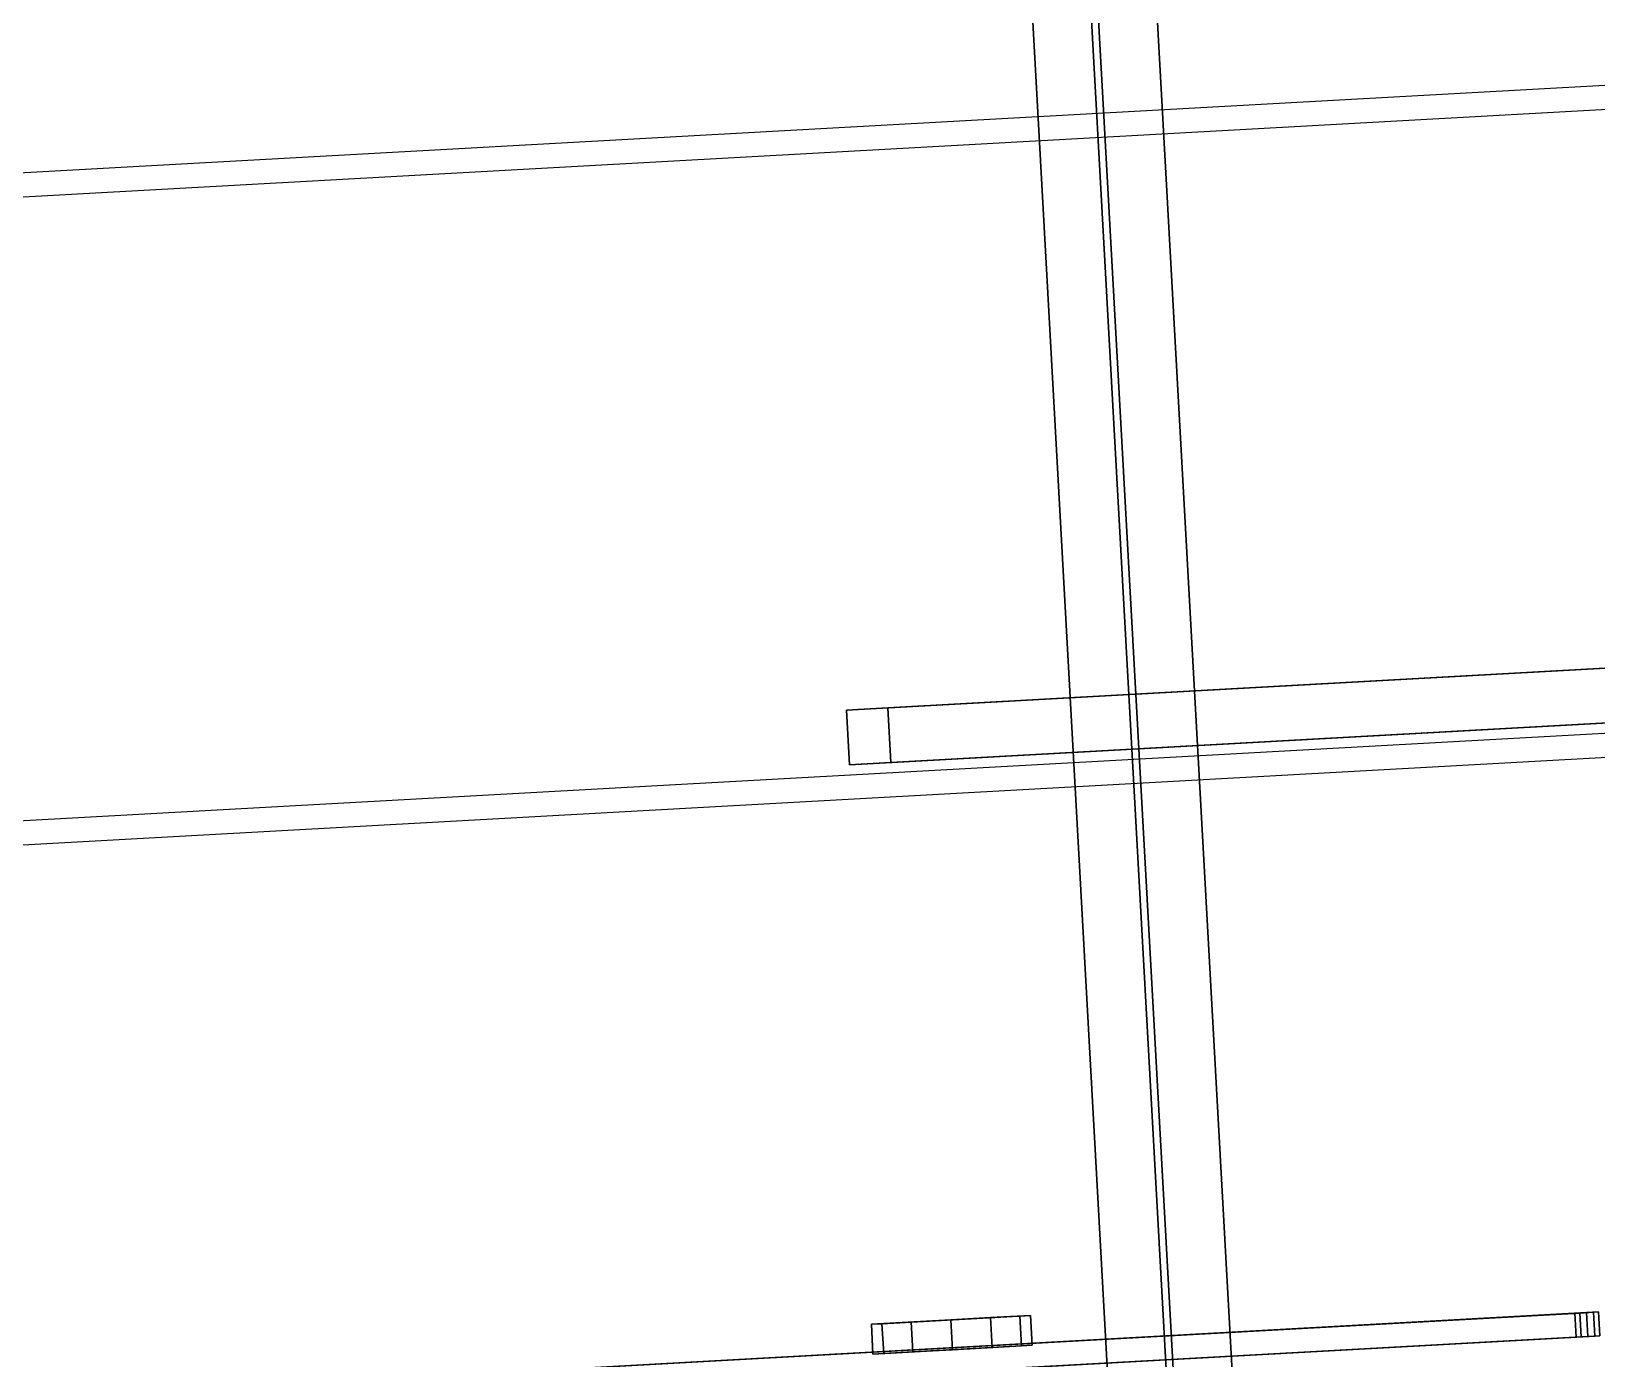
# Model space of a CAD drawing. Header units: millimetres. Extents: x -2005 to 6910, y -1718 to 7197.
# Drawn here: x 2315 to 3888, y 250 to 1584 of the extents above; entities that cross this region are included whole.
import ezdxf

# ---------------------------------------------------------------- set-up
doc = ezdxf.new("R2010")
doc.units = ezdxf.units.MM
for name, color, linetype in [('embedded_beam_1', 7, 'Continuous'), ('embedded_beam_2', 7, 'Continuous'), ('exposed_roof_member', 7, 'Continuous'), ('fourth_floor_steel_deck', 7, 'Continuous'), ('retained_roof_bracing', 7, 'Continuous'), ('roof_parapet', 7, 'Continuous'), ('roof_slab', 7, 'Continuous'), ('tank_bosses_S', 7, 'Continuous'), ('tank_ribs_S', 7, 'Continuous')]:
    doc.layers.add(name, color=color, linetype=linetype)

msp = doc.modelspace()

# ---------------------------------------------------------------- linework, layer by layer
at = {"layer": 'embedded_beam_1'}
msp.add_3dface([(-35.2, 637, 24820), (5156.8, 924.1, 24820), (5155.5, 948.1, 24820), (-36.5, 661, 24820)], dxfattribs=at)
at = {"layer": 'embedded_beam_2'}
msp.add_3dface([(-71.1, 1286, 24820), (5121, 1573.1, 24820), (5119.6, 1597.1, 24820), (-72.4, 1310, 24820)], dxfattribs=at)
at = {"layer": 'exposed_roof_member'}
for points in [[(3399, 187.9, 24682), (3523.8, 194.8, 24682), (3236.7, 5386.9, 24682), (3111.9, 5380, 24682)], [(3523.8, 194.8, 24673), (3399, 187.9, 24673), (3111.9, 5380, 24673), (3236.7, 5386.9, 24673)], [(3399, 187.9, 24825), (3523.8, 194.8, 24825), (3236.7, 5386.9, 24825), (3111.9, 5380, 24825)], [(3523.8, 194.8, 24816), (3399, 187.9, 24816), (3111.9, 5380, 24816), (3236.7, 5386.9, 24816)], [(3399, 187.9, 24673), (3399, 187.9, 24682), (3111.9, 5380, 24682), (3111.9, 5380, 24673)], [(3399, 187.9, 24816), (3399, 187.9, 24825), (3111.9, 5380, 24825), (3111.9, 5380, 24816)], [(3457.9, 191.2, 24816), (3464.9, 191.6, 24816), (3177.8, 5383.6, 24816), (3170.8, 5383.3, 24816)], [(3464.9, 191.6, 24682), (3457.9, 191.2, 24682), (3170.8, 5383.3, 24682), (3177.8, 5383.6, 24682)], [(3457.9, 191.2, 24682), (3457.9, 191.2, 24816), (3170.8, 5383.3, 24816), (3170.8, 5383.3, 24682)], [(3464.9, 191.6, 24816), (3464.9, 191.6, 24682), (3177.8, 5383.6, 24682), (3177.8, 5383.6, 24816)], [(3523.8, 194.8, 24682), (3523.8, 194.8, 24673), (3236.7, 5386.9, 24673), (3236.7, 5386.9, 24682)], [(3523.8, 194.8, 24825), (3523.8, 194.8, 24816), (3236.7, 5386.9, 24816), (3236.7, 5386.9, 24825)]]:
    msp.add_3dface(points, dxfattribs=at)
at = {"layer": 'fourth_floor_steel_deck'}
msp.add_3dface([(0, 0, 20725), (5192.1, 287.1, 20725), (5098.2, 1984.5, 20725), (-93.9, 1697.4, 20725)], dxfattribs=at)
at = {"layer": 'retained_roof_bracing'}
for points in [[(3175.8, 904.2, 25082.1), (3134.1, 901.9, 25117.9), (4332.3, 968.2, 26517.9), (4374, 970.5, 26482.1)], [(3134.1, 901.9, 25117.9), (3137.1, 847, 25117.9), (4335.3, 913.2, 26517.9), (4332.3, 968.2, 26517.9)], [(3178.8, 849.3, 25082.1), (3175.8, 904.2, 25082.1), (4374, 970.5, 26482.1), (4377, 915.5, 26482.1)], [(3137.1, 847, 25117.9), (3178.8, 849.3, 25082.1), (4377, 915.5, 26482.1), (4335.3, 913.2, 26517.9)], [(3134.1, 901.9, 25117.9), (3175.8, 904.2, 25082.1), (3178.8, 849.3, 25082.1), (3137.1, 847, 25117.9)]]:
    msp.add_3dface(points, dxfattribs=at)
at = {"layer": 'roof_parapet'}
for points in [[(-613.1, -684.9, 25000), (-649, -35.9, 25000), (5841.1, 323, 25000), (5877, -326, 25000)], [(-613.1, -684.9, 25550), (5877, -326, 25550), (5841.1, 323, 25550), (-649, -35.9, 25550)], [(5841.1, 323, 25000), (-649, -35.9, 25000), (-649, -35.9, 25550), (5841.1, 323, 25550)]]:
    msp.add_3dface(points, dxfattribs=at)
at = {"layer": 'roof_slab'}
for points in [[(0, 0, 24825), (-99.4, 1797.3, 24825), (5092.7, 2084.3, 24825), (5192.1, 287.1, 24825)], [(0, 0, 25000), (5192.1, 287.1, 25000), (5092.7, 2084.3, 25000), (-99.4, 1797.3, 25000)], [(0, 0, 24825), (5192.1, 287.1, 24825), (5192.1, 287.1, 25000), (0, 0, 25000)]]:
    msp.add_3dface(points, dxfattribs=at)
at = {"layer": 'tank_bosses_S'}
for points in [[(3318.8, 293.7, 21187.5), (3169.8, 285.4, 21147.5), (3159.1, 284.8, 21187.5)], [(3318.8, 293.7, 21187.5), (3159.1, 284.8, 21187.5), (3169.8, 285.4, 21227.5)], [(3318.8, 293.7, 22112.5), (3169.8, 285.4, 22072.5), (3159.1, 284.8, 22112.5)], [(3318.8, 293.7, 22112.5), (3159.1, 284.8, 22112.5), (3169.8, 285.4, 22152.5)], [(3318.8, 293.7, 23037.5), (3169.8, 285.4, 22997.5), (3159.1, 284.8, 23037.5)], [(3318.8, 293.7, 23037.5), (3159.1, 284.8, 23037.5), (3169.8, 285.4, 23077.5)], [(3318.8, 293.7, 23962.5), (3169.8, 285.4, 23922.5), (3159.1, 284.8, 23962.5)], [(3318.8, 293.7, 23962.5), (3159.1, 284.8, 23962.5), (3169.8, 285.4, 24002.5)], [(3171.5, 255.5, 21147.5), (3160.7, 254.9, 21187.5), (3159.1, 284.8, 21187.5), (3169.8, 285.4, 21147.5)], [(3160.7, 254.9, 21187.5), (3171.5, 255.5, 21227.5), (3169.8, 285.4, 21227.5), (3159.1, 284.8, 21187.5)], [(3171.5, 255.5, 22072.5), (3160.7, 254.9, 22112.5), (3159.1, 284.8, 22112.5), (3169.8, 285.4, 22072.5)], [(3160.7, 254.9, 22112.5), (3171.5, 255.5, 22152.5), (3169.8, 285.4, 22152.5), (3159.1, 284.8, 22112.5)], [(3171.5, 255.5, 22997.5), (3160.7, 254.9, 23037.5), (3159.1, 284.8, 23037.5), (3169.8, 285.4, 22997.5)], [(3160.7, 254.9, 23037.5), (3171.5, 255.5, 23077.5), (3169.8, 285.4, 23077.5), (3159.1, 284.8, 23037.5)], [(3171.5, 255.5, 23922.5), (3160.7, 254.9, 23962.5), (3159.1, 284.8, 23962.5), (3169.8, 285.4, 23922.5)], [(3160.7, 254.9, 23962.5), (3171.5, 255.5, 24002.5), (3169.8, 285.4, 24002.5), (3159.1, 284.8, 23962.5)], [(3318.8, 293.7, 21187.5), (3199, 287, 21118.2), (3169.8, 285.4, 21147.5)], [(3318.8, 293.7, 21187.5), (3169.8, 285.4, 21227.5), (3199, 287, 21256.8)], [(3318.8, 293.7, 22112.5), (3199, 287, 22043.2), (3169.8, 285.4, 22072.5)], [(3318.8, 293.7, 22112.5), (3169.8, 285.4, 22152.5), (3199, 287, 22181.8)], [(3318.8, 293.7, 23037.5), (3199, 287, 22968.2), (3169.8, 285.4, 22997.5)], [(3318.8, 293.7, 23037.5), (3169.8, 285.4, 23077.5), (3199, 287, 23106.8)], [(3318.8, 293.7, 23962.5), (3199, 287, 23893.2), (3169.8, 285.4, 23922.5)], [(3318.8, 293.7, 23962.5), (3169.8, 285.4, 24002.5), (3199, 287, 24031.8)], [(3200.7, 257.1, 21118.2), (3171.5, 255.5, 21147.5), (3169.8, 285.4, 21147.5), (3199, 287, 21118.2)], [(3171.5, 255.5, 21227.5), (3200.7, 257.1, 21256.8), (3199, 287, 21256.8), (3169.8, 285.4, 21227.5)], [(3200.7, 257.1, 22043.2), (3171.5, 255.5, 22072.5), (3169.8, 285.4, 22072.5), (3199, 287, 22043.2)], [(3171.5, 255.5, 22152.5), (3200.7, 257.1, 22181.8), (3199, 287, 22181.8), (3169.8, 285.4, 22152.5)], [(3200.7, 257.1, 22968.2), (3171.5, 255.5, 22997.5), (3169.8, 285.4, 22997.5), (3199, 287, 22968.2)], [(3171.5, 255.5, 23077.5), (3200.7, 257.1, 23106.8), (3199, 287, 23106.8), (3169.8, 285.4, 23077.5)], [(3200.7, 257.1, 23893.2), (3171.5, 255.5, 23922.5), (3169.8, 285.4, 23922.5), (3199, 287, 23893.2)], [(3171.5, 255.5, 24002.5), (3200.7, 257.1, 24031.8), (3199, 287, 24031.8), (3169.8, 285.4, 24002.5)], [(3318.8, 293.7, 21187.5), (3239, 289.3, 21107.5), (3199, 287, 21118.2)], [(3318.8, 293.7, 21187.5), (3199, 287, 21256.8), (3239, 289.3, 21267.5)], [(3318.8, 293.7, 22112.5), (3239, 289.3, 22032.5), (3199, 287, 22043.2)], [(3318.8, 293.7, 22112.5), (3199, 287, 22181.8), (3239, 289.3, 22192.5)], [(3318.8, 293.7, 23037.5), (3239, 289.3, 22957.5), (3199, 287, 22968.2)], [(3318.8, 293.7, 23037.5), (3199, 287, 23106.8), (3239, 289.3, 23117.5)], [(3318.8, 293.7, 23962.5), (3239, 289.3, 23882.5), (3199, 287, 23893.2)], [(3318.8, 293.7, 23962.5), (3199, 287, 24031.8), (3239, 289.3, 24042.5)], [(3240.6, 259.3, 21107.5), (3200.7, 257.1, 21118.2), (3199, 287, 21118.2), (3239, 289.3, 21107.5)], [(3200.7, 257.1, 21256.8), (3240.6, 259.3, 21267.5), (3239, 289.3, 21267.5), (3199, 287, 21256.8)], [(3240.6, 259.3, 22032.5), (3200.7, 257.1, 22043.2), (3199, 287, 22043.2), (3239, 289.3, 22032.5)], [(3200.7, 257.1, 22181.8), (3240.6, 259.3, 22192.5), (3239, 289.3, 22192.5), (3199, 287, 22181.8)], [(3240.6, 259.3, 22957.5), (3200.7, 257.1, 22968.2), (3199, 287, 22968.2), (3239, 289.3, 22957.5)], [(3200.7, 257.1, 23106.8), (3240.6, 259.3, 23117.5), (3239, 289.3, 23117.5), (3199, 287, 23106.8)], [(3240.6, 259.3, 23882.5), (3200.7, 257.1, 23893.2), (3199, 287, 23893.2), (3239, 289.3, 23882.5)], [(3200.7, 257.1, 24031.8), (3240.6, 259.3, 24042.5), (3239, 289.3, 24042.5), (3199, 287, 24031.8)], [(3318.8, 293.7, 21187.5), (3278.9, 291.5, 21118.2), (3239, 289.3, 21107.5)], [(3318.8, 293.7, 21187.5), (3239, 289.3, 21267.5), (3278.9, 291.5, 21256.8)], [(3318.8, 293.7, 22112.5), (3278.9, 291.5, 22043.2), (3239, 289.3, 22032.5)], [(3318.8, 293.7, 22112.5), (3239, 289.3, 22192.5), (3278.9, 291.5, 22181.8)], [(3318.8, 293.7, 23037.5), (3278.9, 291.5, 22968.2), (3239, 289.3, 22957.5)], [(3318.8, 293.7, 23037.5), (3239, 289.3, 23117.5), (3278.9, 291.5, 23106.8)], [(3318.8, 293.7, 23962.5), (3278.9, 291.5, 23893.2), (3239, 289.3, 23882.5)], [(3318.8, 293.7, 23962.5), (3239, 289.3, 24042.5), (3278.9, 291.5, 24031.8)], [(3280.6, 261.5, 21118.2), (3240.6, 259.3, 21107.5), (3239, 289.3, 21107.5), (3278.9, 291.5, 21118.2)], [(3240.6, 259.3, 21267.5), (3280.6, 261.5, 21256.8), (3278.9, 291.5, 21256.8), (3239, 289.3, 21267.5)], [(3280.6, 261.5, 22043.2), (3240.6, 259.3, 22032.5), (3239, 289.3, 22032.5), (3278.9, 291.5, 22043.2)], [(3240.6, 259.3, 22192.5), (3280.6, 261.5, 22181.8), (3278.9, 291.5, 22181.8), (3239, 289.3, 22192.5)], [(3280.6, 261.5, 22968.2), (3240.6, 259.3, 22957.5), (3239, 289.3, 22957.5), (3278.9, 291.5, 22968.2)], [(3240.6, 259.3, 23117.5), (3280.6, 261.5, 23106.8), (3278.9, 291.5, 23106.8), (3239, 289.3, 23117.5)], [(3280.6, 261.5, 23893.2), (3240.6, 259.3, 23882.5), (3239, 289.3, 23882.5), (3278.9, 291.5, 23893.2)], [(3240.6, 259.3, 24042.5), (3280.6, 261.5, 24031.8), (3278.9, 291.5, 24031.8), (3239, 289.3, 24042.5)], [(3318.8, 293.7, 21187.5), (3308.1, 293.1, 21147.5), (3278.9, 291.5, 21118.2)], [(3318.8, 293.7, 21187.5), (3278.9, 291.5, 21256.8), (3308.1, 293.1, 21227.5)], [(3318.8, 293.7, 22112.5), (3308.1, 293.1, 22072.5), (3278.9, 291.5, 22043.2)], [(3318.8, 293.7, 22112.5), (3278.9, 291.5, 22181.8), (3308.1, 293.1, 22152.5)], [(3318.8, 293.7, 23037.5), (3308.1, 293.1, 22997.5), (3278.9, 291.5, 22968.2)], [(3318.8, 293.7, 23037.5), (3278.9, 291.5, 23106.8), (3308.1, 293.1, 23077.5)], [(3318.8, 293.7, 23962.5), (3308.1, 293.1, 23922.5), (3278.9, 291.5, 23893.2)], [(3318.8, 293.7, 23962.5), (3278.9, 291.5, 24031.8), (3308.1, 293.1, 24002.5)], [(3309.8, 263.1, 21147.5), (3280.6, 261.5, 21118.2), (3278.9, 291.5, 21118.2), (3308.1, 293.1, 21147.5)], [(3280.6, 261.5, 21256.8), (3309.8, 263.1, 21227.5), (3308.1, 293.1, 21227.5), (3278.9, 291.5, 21256.8)], [(3309.8, 263.1, 22072.5), (3280.6, 261.5, 22043.2), (3278.9, 291.5, 22043.2), (3308.1, 293.1, 22072.5)], [(3280.6, 261.5, 22181.8), (3309.8, 263.1, 22152.5), (3308.1, 293.1, 22152.5), (3278.9, 291.5, 22181.8)], [(3309.8, 263.1, 22997.5), (3280.6, 261.5, 22968.2), (3278.9, 291.5, 22968.2), (3308.1, 293.1, 22997.5)], [(3280.6, 261.5, 23106.8), (3309.8, 263.1, 23077.5), (3308.1, 293.1, 23077.5), (3278.9, 291.5, 23106.8)], [(3309.8, 263.1, 23922.5), (3280.6, 261.5, 23893.2), (3278.9, 291.5, 23893.2), (3308.1, 293.1, 23922.5)], [(3280.6, 261.5, 24031.8), (3309.8, 263.1, 24002.5), (3308.1, 293.1, 24002.5), (3278.9, 291.5, 24031.8)], [(3320.5, 263.7, 21187.5), (3309.8, 263.1, 21147.5), (3308.1, 293.1, 21147.5), (3318.8, 293.7, 21187.5)], [(3309.8, 263.1, 21227.5), (3320.5, 263.7, 21187.5), (3318.8, 293.7, 21187.5), (3308.1, 293.1, 21227.5)], [(3320.5, 263.7, 22112.5), (3309.8, 263.1, 22072.5), (3308.1, 293.1, 22072.5), (3318.8, 293.7, 22112.5)], [(3309.8, 263.1, 22152.5), (3320.5, 263.7, 22112.5), (3318.8, 293.7, 22112.5), (3308.1, 293.1, 22152.5)], [(3320.5, 263.7, 23037.5), (3309.8, 263.1, 22997.5), (3308.1, 293.1, 22997.5), (3318.8, 293.7, 23037.5)], [(3309.8, 263.1, 23077.5), (3320.5, 263.7, 23037.5), (3318.8, 293.7, 23037.5), (3308.1, 293.1, 23077.5)], [(3320.5, 263.7, 23962.5), (3309.8, 263.1, 23922.5), (3308.1, 293.1, 23922.5), (3318.8, 293.7, 23962.5)], [(3309.8, 263.1, 24002.5), (3320.5, 263.7, 23962.5), (3318.8, 293.7, 23962.5), (3308.1, 293.1, 24002.5)], [(3309.8, 263.1, 21227.5), (3171.5, 255.5, 21227.5), (3160.7, 254.9, 21187.5)], [(3309.8, 263.1, 21227.5), (3160.7, 254.9, 21187.5), (3171.5, 255.5, 21147.5)], [(3309.8, 263.1, 22152.5), (3171.5, 255.5, 22152.5), (3160.7, 254.9, 22112.5)], [(3309.8, 263.1, 22152.5), (3160.7, 254.9, 22112.5), (3171.5, 255.5, 22072.5)], [(3309.8, 263.1, 23077.5), (3171.5, 255.5, 23077.5), (3160.7, 254.9, 23037.5)], [(3309.8, 263.1, 23077.5), (3160.7, 254.9, 23037.5), (3171.5, 255.5, 22997.5)], [(3309.8, 263.1, 24002.5), (3171.5, 255.5, 24002.5), (3160.7, 254.9, 23962.5)], [(3309.8, 263.1, 24002.5), (3160.7, 254.9, 23962.5), (3171.5, 255.5, 23922.5)], [(3309.8, 263.1, 21227.5), (3200.7, 257.1, 21256.8), (3171.5, 255.5, 21227.5)], [(3309.8, 263.1, 21227.5), (3171.5, 255.5, 21147.5), (3200.7, 257.1, 21118.2)], [(3309.8, 263.1, 22152.5), (3200.7, 257.1, 22181.8), (3171.5, 255.5, 22152.5)], [(3309.8, 263.1, 22152.5), (3171.5, 255.5, 22072.5), (3200.7, 257.1, 22043.2)], [(3309.8, 263.1, 23077.5), (3200.7, 257.1, 23106.8), (3171.5, 255.5, 23077.5)], [(3309.8, 263.1, 23077.5), (3171.5, 255.5, 22997.5), (3200.7, 257.1, 22968.2)], [(3309.8, 263.1, 24002.5), (3200.7, 257.1, 24031.8), (3171.5, 255.5, 24002.5)], [(3309.8, 263.1, 24002.5), (3171.5, 255.5, 23922.5), (3200.7, 257.1, 23893.2)], [(3309.8, 263.1, 21227.5), (3240.6, 259.3, 21267.5), (3200.7, 257.1, 21256.8)], [(3309.8, 263.1, 21227.5), (3200.7, 257.1, 21118.2), (3240.6, 259.3, 21107.5)], [(3309.8, 263.1, 22152.5), (3240.6, 259.3, 22192.5), (3200.7, 257.1, 22181.8)], [(3309.8, 263.1, 22152.5), (3200.7, 257.1, 22043.2), (3240.6, 259.3, 22032.5)], [(3309.8, 263.1, 23077.5), (3240.6, 259.3, 23117.5), (3200.7, 257.1, 23106.8)], [(3309.8, 263.1, 23077.5), (3200.7, 257.1, 22968.2), (3240.6, 259.3, 22957.5)], [(3309.8, 263.1, 24002.5), (3240.6, 259.3, 24042.5), (3200.7, 257.1, 24031.8)], [(3309.8, 263.1, 24002.5), (3200.7, 257.1, 23893.2), (3240.6, 259.3, 23882.5)], [(3309.8, 263.1, 21227.5), (3280.6, 261.5, 21256.8), (3240.6, 259.3, 21267.5)], [(3309.8, 263.1, 21227.5), (3240.6, 259.3, 21107.5), (3280.6, 261.5, 21118.2)], [(3309.8, 263.1, 22152.5), (3280.6, 261.5, 22181.8), (3240.6, 259.3, 22192.5)], [(3309.8, 263.1, 22152.5), (3240.6, 259.3, 22032.5), (3280.6, 261.5, 22043.2)], [(3309.8, 263.1, 23077.5), (3280.6, 261.5, 23106.8), (3240.6, 259.3, 23117.5)], [(3309.8, 263.1, 23077.5), (3240.6, 259.3, 22957.5), (3280.6, 261.5, 22968.2)], [(3309.8, 263.1, 24002.5), (3280.6, 261.5, 24031.8), (3240.6, 259.3, 24042.5)], [(3309.8, 263.1, 24002.5), (3240.6, 259.3, 23882.5), (3280.6, 261.5, 23893.2)], [(3309.8, 263.1, 21227.5), (3280.6, 261.5, 21118.2), (3309.8, 263.1, 21147.5)], [(3309.8, 263.1, 22152.5), (3280.6, 261.5, 22043.2), (3309.8, 263.1, 22072.5)], [(3309.8, 263.1, 23077.5), (3280.6, 261.5, 22968.2), (3309.8, 263.1, 22997.5)], [(3309.8, 263.1, 24002.5), (3280.6, 261.5, 23893.2), (3309.8, 263.1, 23922.5)], [(3309.8, 263.1, 21227.5), (3309.8, 263.1, 21147.5), (3320.5, 263.7, 21187.5)], [(3309.8, 263.1, 22152.5), (3309.8, 263.1, 22072.5), (3320.5, 263.7, 22112.5)], [(3309.8, 263.1, 23077.5), (3309.8, 263.1, 22997.5), (3320.5, 263.7, 23037.5)], [(3309.8, 263.1, 24002.5), (3309.8, 263.1, 23922.5), (3320.5, 263.7, 23962.5)]]:
    msp.add_3dface(points, dxfattribs=at)
at = {"layer": 'tank_ribs_S'}
for points in [[(2610.4, 226.5, 20727.2), (2596.6, 225.7, 20746.8), (3870.6, 296.1, 21647.8), (3884.5, 296.9, 21628.2)], [(2596.6, 225.7, 21628.2), (2610.4, 226.5, 21647.8), (3884.5, 296.9, 20746.8), (3870.6, 296.1, 20727.2)], [(2610.4, 226.5, 21652.2), (2596.6, 225.7, 21671.8), (3870.6, 296.1, 22572.8), (3884.5, 296.9, 22553.2)], [(2596.6, 225.7, 22553.2), (2610.4, 226.5, 22572.8), (3884.5, 296.9, 21671.8), (3870.6, 296.1, 21652.2)], [(2610.4, 226.5, 22577.2), (2596.6, 225.7, 22596.8), (3870.6, 296.1, 23497.8), (3884.5, 296.9, 23478.2)], [(2596.6, 225.7, 23478.2), (2610.4, 226.5, 23497.8), (3884.5, 296.9, 22596.8), (3870.6, 296.1, 22577.2)], [(2610.4, 226.5, 23502.2), (2596.6, 225.7, 23521.8), (3870.6, 296.1, 24422.8), (3884.5, 296.9, 24403.2)], [(2596.6, 225.7, 24403.2), (2610.4, 226.5, 24422.8), (3884.5, 296.9, 23521.8), (3870.6, 296.1, 23502.2)], [(2596.6, 225.7, 20746.8), (2597.9, 201.7, 20746.8), (3872, 272.2, 21647.8), (3870.6, 296.1, 21647.8)], [(2597.9, 201.7, 21628.2), (2596.6, 225.7, 21628.2), (3870.6, 296.1, 20727.2), (3872, 272.2, 20727.2)], [(2596.6, 225.7, 21671.8), (2597.9, 201.7, 21671.8), (3872, 272.2, 22572.8), (3870.6, 296.1, 22572.8)], [(2597.9, 201.7, 22553.2), (2596.6, 225.7, 22553.2), (3870.6, 296.1, 21652.2), (3872, 272.2, 21652.2)], [(2596.6, 225.7, 22596.8), (2597.9, 201.7, 22596.8), (3872, 272.2, 23497.8), (3870.6, 296.1, 23497.8)], [(2597.9, 201.7, 23478.2), (2596.6, 225.7, 23478.2), (3870.6, 296.1, 22577.2), (3872, 272.2, 22577.2)], [(2596.6, 225.7, 23521.8), (2597.9, 201.7, 23521.8), (3872, 272.2, 24422.8), (3870.6, 296.1, 24422.8)], [(2597.9, 201.7, 24403.2), (2596.6, 225.7, 24403.2), (3870.6, 296.1, 23502.2), (3872, 272.2, 23502.2)], [(2603.5, 226.1, 20749), (2604.8, 202.1, 20749), (3878.9, 272.6, 20749), (3877.5, 296.5, 20749)], [(2604.8, 202.1, 20725), (2603.5, 226.1, 20725), (3877.5, 296.5, 20725), (3878.9, 272.6, 20725)], [(2603.5, 226.1, 20725), (2603.5, 226.1, 20749), (3877.5, 296.5, 20749), (3877.5, 296.5, 20725)], [(3878.9, 272.6, 21650), (3877.5, 296.5, 21650), (2603.5, 226.1, 21650), (2604.8, 202.1, 21650)], [(3877.5, 296.5, 21650), (3877.5, 296.5, 21626), (2603.5, 226.1, 21626), (2603.5, 226.1, 21650)], [(3877.5, 296.5, 21626), (3878.9, 272.6, 21626), (2604.8, 202.1, 21626), (2603.5, 226.1, 21626)], [(2603.5, 226.1, 21674), (2604.8, 202.1, 21674), (3878.9, 272.6, 21674), (3877.5, 296.5, 21674)], [(2604.8, 202.1, 21650), (2603.5, 226.1, 21650), (3877.5, 296.5, 21650), (3878.9, 272.6, 21650)], [(2603.5, 226.1, 21650), (2603.5, 226.1, 21674), (3877.5, 296.5, 21674), (3877.5, 296.5, 21650)], [(3878.9, 272.6, 22575), (3877.5, 296.5, 22575), (2603.5, 226.1, 22575), (2604.8, 202.1, 22575)], [(3877.5, 296.5, 22575), (3877.5, 296.5, 22551), (2603.5, 226.1, 22551), (2603.5, 226.1, 22575)], [(3877.5, 296.5, 22551), (3878.9, 272.6, 22551), (2604.8, 202.1, 22551), (2603.5, 226.1, 22551)], [(2603.5, 226.1, 22599), (2604.8, 202.1, 22599), (3878.9, 272.6, 22599), (3877.5, 296.5, 22599)], [(2604.8, 202.1, 22575), (2603.5, 226.1, 22575), (3877.5, 296.5, 22575), (3878.9, 272.6, 22575)], [(2603.5, 226.1, 22575), (2603.5, 226.1, 22599), (3877.5, 296.5, 22599), (3877.5, 296.5, 22575)], [(3878.9, 272.6, 23500), (3877.5, 296.5, 23500), (2603.5, 226.1, 23500), (2604.8, 202.1, 23500)], [(3877.5, 296.5, 23500), (3877.5, 296.5, 23476), (2603.5, 226.1, 23476), (2603.5, 226.1, 23500)], [(3877.5, 296.5, 23476), (3878.9, 272.6, 23476), (2604.8, 202.1, 23476), (2603.5, 226.1, 23476)], [(2603.5, 226.1, 23524), (2604.8, 202.1, 23524), (3878.9, 272.6, 23524), (3877.5, 296.5, 23524)], [(2604.8, 202.1, 23500), (2603.5, 226.1, 23500), (3877.5, 296.5, 23500), (3878.9, 272.6, 23500)], [(2603.5, 226.1, 23500), (2603.5, 226.1, 23524), (3877.5, 296.5, 23524), (3877.5, 296.5, 23500)], [(3878.9, 272.6, 24425), (3877.5, 296.5, 24425), (2603.5, 226.1, 24425), (2604.8, 202.1, 24425)], [(3877.5, 296.5, 24425), (3877.5, 296.5, 24401), (2603.5, 226.1, 24401), (2603.5, 226.1, 24425)], [(3877.5, 296.5, 24401), (3878.9, 272.6, 24401), (2604.8, 202.1, 24401), (2603.5, 226.1, 24401)], [(2611.7, 202.5, 20727.2), (2610.4, 226.5, 20727.2), (3884.5, 296.9, 21628.2), (3885.8, 272.9, 21628.2)], [(2610.4, 226.5, 21647.8), (2611.7, 202.5, 21647.8), (3885.8, 272.9, 20746.8), (3884.5, 296.9, 20746.8)], [(2611.7, 202.5, 21652.2), (2610.4, 226.5, 21652.2), (3884.5, 296.9, 22553.2), (3885.8, 272.9, 22553.2)], [(2610.4, 226.5, 22572.8), (2611.7, 202.5, 22572.8), (3885.8, 272.9, 21671.8), (3884.5, 296.9, 21671.8)], [(2611.7, 202.5, 22577.2), (2610.4, 226.5, 22577.2), (3884.5, 296.9, 23478.2), (3885.8, 272.9, 23478.2)], [(2610.4, 226.5, 23497.8), (2611.7, 202.5, 23497.8), (3885.8, 272.9, 22596.8), (3884.5, 296.9, 22596.8)], [(2611.7, 202.5, 23502.2), (2610.4, 226.5, 23502.2), (3884.5, 296.9, 24403.2), (3885.8, 272.9, 24403.2)], [(2610.4, 226.5, 24422.8), (2611.7, 202.5, 24422.8), (3885.8, 272.9, 23521.8), (3884.5, 296.9, 23521.8)], [(3866.9, 271.9, 20737), (3865.6, 295.9, 20737), (3889.5, 297.2, 20737), (3890.9, 273.2, 20737)], [(3866.9, 271.9, 21638), (3890.9, 273.2, 21638), (3889.5, 297.2, 21638), (3865.6, 295.9, 21638)], [(3889.5, 297.2, 20737), (3865.6, 295.9, 20737), (3865.6, 295.9, 21638), (3889.5, 297.2, 21638)], [(3866.9, 271.9, 21662), (3865.6, 295.9, 21662), (3889.5, 297.2, 21662), (3890.9, 273.2, 21662)], [(3866.9, 271.9, 22563), (3890.9, 273.2, 22563), (3889.5, 297.2, 22563), (3865.6, 295.9, 22563)], [(3889.5, 297.2, 21662), (3865.6, 295.9, 21662), (3865.6, 295.9, 22563), (3889.5, 297.2, 22563)], [(3866.9, 271.9, 22587), (3865.6, 295.9, 22587), (3889.5, 297.2, 22587), (3890.9, 273.2, 22587)], [(3866.9, 271.9, 23488), (3890.9, 273.2, 23488), (3889.5, 297.2, 23488), (3865.6, 295.9, 23488)], [(3889.5, 297.2, 22587), (3865.6, 295.9, 22587), (3865.6, 295.9, 23488), (3889.5, 297.2, 23488)], [(3866.9, 271.9, 23512), (3865.6, 295.9, 23512), (3889.5, 297.2, 23512), (3890.9, 273.2, 23512)], [(3866.9, 271.9, 24413), (3890.9, 273.2, 24413), (3889.5, 297.2, 24413), (3865.6, 295.9, 24413)], [(3889.5, 297.2, 23512), (3865.6, 295.9, 23512), (3865.6, 295.9, 24413), (3889.5, 297.2, 24413)], [(3865.6, 295.9, 20737), (3866.9, 271.9, 20737), (3866.9, 271.9, 21638), (3865.6, 295.9, 21638)], [(3865.6, 295.9, 21662), (3866.9, 271.9, 21662), (3866.9, 271.9, 22563), (3865.6, 295.9, 22563)], [(3865.6, 295.9, 22587), (3866.9, 271.9, 22587), (3866.9, 271.9, 23488), (3865.6, 295.9, 23488)], [(3865.6, 295.9, 23512), (3866.9, 271.9, 23512), (3866.9, 271.9, 24413), (3865.6, 295.9, 24413)], [(3870.6, 296.1, 21647.8), (3872, 272.2, 21647.8), (3885.8, 272.9, 21628.2), (3884.5, 296.9, 21628.2)], [(3884.5, 296.9, 20746.8), (3885.8, 272.9, 20746.8), (3872, 272.2, 20727.2), (3870.6, 296.1, 20727.2)], [(3870.6, 296.1, 22572.8), (3872, 272.2, 22572.8), (3885.8, 272.9, 22553.2), (3884.5, 296.9, 22553.2)], [(3884.5, 296.9, 21671.8), (3885.8, 272.9, 21671.8), (3872, 272.2, 21652.2), (3870.6, 296.1, 21652.2)], [(3870.6, 296.1, 23497.8), (3872, 272.2, 23497.8), (3885.8, 272.9, 23478.2), (3884.5, 296.9, 23478.2)], [(3884.5, 296.9, 22596.8), (3885.8, 272.9, 22596.8), (3872, 272.2, 22577.2), (3870.6, 296.1, 22577.2)], [(3870.6, 296.1, 24422.8), (3872, 272.2, 24422.8), (3885.8, 272.9, 24403.2), (3884.5, 296.9, 24403.2)], [(3884.5, 296.9, 23521.8), (3885.8, 272.9, 23521.8), (3872, 272.2, 23502.2), (3870.6, 296.1, 23502.2)], [(3877.5, 296.5, 20749), (3878.9, 272.6, 20749), (3878.9, 272.6, 20725), (3877.5, 296.5, 20725)], [(3878.9, 272.6, 21650), (3878.9, 272.6, 21626), (3877.5, 296.5, 21626), (3877.5, 296.5, 21650)], [(3877.5, 296.5, 21674), (3878.9, 272.6, 21674), (3878.9, 272.6, 21650), (3877.5, 296.5, 21650)], [(3878.9, 272.6, 22575), (3878.9, 272.6, 22551), (3877.5, 296.5, 22551), (3877.5, 296.5, 22575)], [(3877.5, 296.5, 22599), (3878.9, 272.6, 22599), (3878.9, 272.6, 22575), (3877.5, 296.5, 22575)], [(3878.9, 272.6, 23500), (3878.9, 272.6, 23476), (3877.5, 296.5, 23476), (3877.5, 296.5, 23500)], [(3877.5, 296.5, 23524), (3878.9, 272.6, 23524), (3878.9, 272.6, 23500), (3877.5, 296.5, 23500)], [(3878.9, 272.6, 24425), (3878.9, 272.6, 24401), (3877.5, 296.5, 24401), (3877.5, 296.5, 24425)], [(2597.9, 201.7, 20746.8), (2611.7, 202.5, 20727.2), (3885.8, 272.9, 21628.2), (3872, 272.2, 21647.8)], [(2611.7, 202.5, 21647.8), (2597.9, 201.7, 21628.2), (3872, 272.2, 20727.2), (3885.8, 272.9, 20746.8)], [(2597.9, 201.7, 21671.8), (2611.7, 202.5, 21652.2), (3885.8, 272.9, 22553.2), (3872, 272.2, 22572.8)], [(2611.7, 202.5, 22572.8), (2597.9, 201.7, 22553.2), (3872, 272.2, 21652.2), (3885.8, 272.9, 21671.8)], [(2597.9, 201.7, 22596.8), (2611.7, 202.5, 22577.2), (3885.8, 272.9, 23478.2), (3872, 272.2, 23497.8)], [(2611.7, 202.5, 23497.8), (2597.9, 201.7, 23478.2), (3872, 272.2, 22577.2), (3885.8, 272.9, 22596.8)], [(2597.9, 201.7, 23521.8), (2611.7, 202.5, 23502.2), (3885.8, 272.9, 24403.2), (3872, 272.2, 24422.8)], [(2611.7, 202.5, 24422.8), (2597.9, 201.7, 24403.2), (3872, 272.2, 23502.2), (3885.8, 272.9, 23521.8)], [(2604.8, 202.1, 20749), (2604.8, 202.1, 20725), (3878.9, 272.6, 20725), (3878.9, 272.6, 20749)], [(3878.9, 272.6, 21626), (3878.9, 272.6, 21650), (2604.8, 202.1, 21650), (2604.8, 202.1, 21626)], [(2604.8, 202.1, 21674), (2604.8, 202.1, 21650), (3878.9, 272.6, 21650), (3878.9, 272.6, 21674)], [(3878.9, 272.6, 22551), (3878.9, 272.6, 22575), (2604.8, 202.1, 22575), (2604.8, 202.1, 22551)], [(2604.8, 202.1, 22599), (2604.8, 202.1, 22575), (3878.9, 272.6, 22575), (3878.9, 272.6, 22599)], [(3878.9, 272.6, 23476), (3878.9, 272.6, 23500), (2604.8, 202.1, 23500), (2604.8, 202.1, 23476)], [(2604.8, 202.1, 23524), (2604.8, 202.1, 23500), (3878.9, 272.6, 23500), (3878.9, 272.6, 23524)], [(3878.9, 272.6, 24401), (3878.9, 272.6, 24425), (2604.8, 202.1, 24425), (2604.8, 202.1, 24401)], [(3866.9, 271.9, 20737), (3890.9, 273.2, 20737), (3890.9, 273.2, 21638), (3866.9, 271.9, 21638)], [(3866.9, 271.9, 21662), (3890.9, 273.2, 21662), (3890.9, 273.2, 22563), (3866.9, 271.9, 22563)], [(3866.9, 271.9, 22587), (3890.9, 273.2, 22587), (3890.9, 273.2, 23488), (3866.9, 271.9, 23488)], [(3866.9, 271.9, 23512), (3890.9, 273.2, 23512), (3890.9, 273.2, 24413), (3866.9, 271.9, 24413)]]:
    msp.add_3dface(points, dxfattribs=at)

doc.saveas('drawing.dxf')
